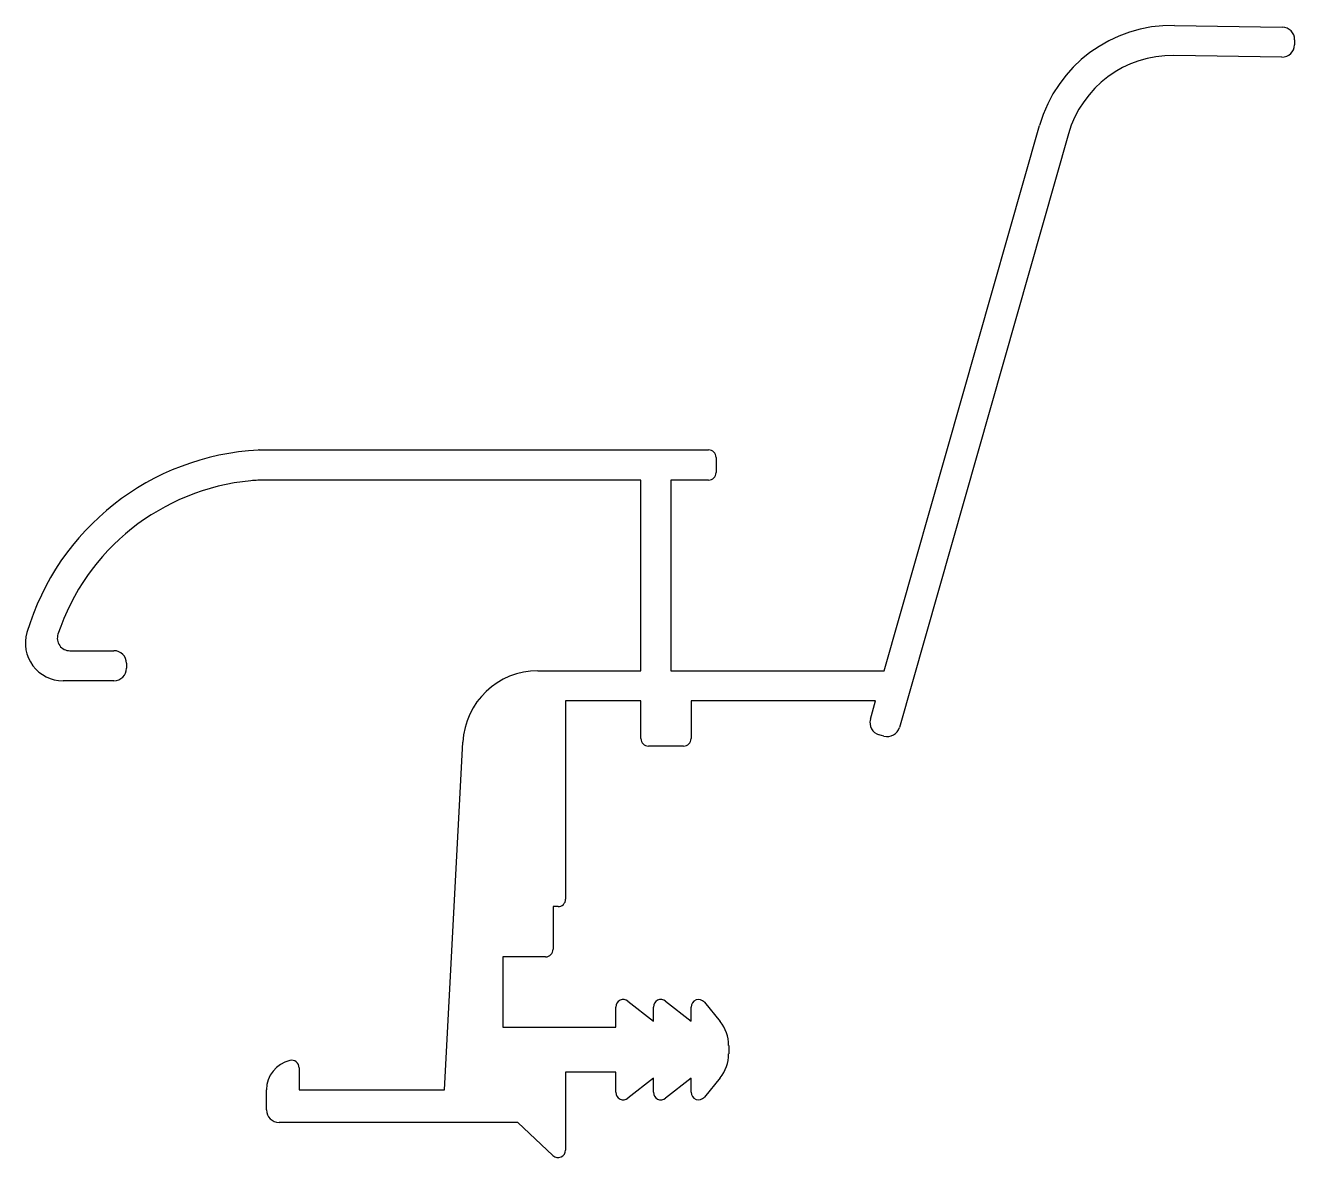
# Model space of a CAD drawing. Extents: x 706.1 to 756.7, y 594.8 to 639.9.
import ezdxf

# ---------------------------------------------------------------- set-up
doc = ezdxf.new("R2010")
doc.units = 0
doc.layers.get('0').update_dxf_attribs({"linetype": 'CONTINUOUS'})

msp = doc.modelspace()

# ---------------------------------------------------------------- linework, layer by layer
for p, q in [((751.893, 639.948), (756.193, 639.881)), ((756.685, 639.373), (756.681, 639.173)), ((756.174, 638.681), (751.874, 638.748)), ((740.328, 614.227), (746.517, 635.956)), ((747.671, 635.627), (740.932, 611.968)), ((715.419, 623.027), (733.328, 623.027)), ((733.628, 622.727), (733.628, 622.127)), ((730.628, 621.827), (715.646, 621.827)), ((730.628, 614.227), (730.628, 621.827)), ((733.328, 621.827), (731.828, 621.827)), ((731.828, 621.827), (731.828, 614.227)), ((707.869, 615.027), (709.628, 615.027)), ((710.128, 614.527), (710.128, 614.327)), ((726.528, 614.227), (730.628, 614.227)), ((731.828, 614.227), (740.328, 614.227)), ((709.628, 613.827), (707.597, 613.827)), ((730.628, 613.027), (727.628, 613.027)), ((727.628, 613.027), (727.628, 605.127)), ((730.628, 611.527), (730.628, 613.027)), ((739.986, 613.027), (732.628, 613.027)), ((732.628, 613.027), (732.628, 611.527)), ((739.778, 612.297), (739.986, 613.027)), ((740.314, 611.624), (740.122, 611.679)), ((722.806, 597.527), (723.532, 611.384)), ((732.328, 611.227), (730.928, 611.227)), ((727.328, 604.827), (727.128, 604.827)), ((727.128, 604.827), (727.128, 603.127)), ((726.828, 602.827), (725.128, 602.827)), ((725.128, 602.827), (725.128, 600.027)), ((730.113, 601.063), (731.128, 600.266)), ((731.613, 601.063), (732.628, 600.266)), ((733.16, 601.017), (733.789, 600.248)), ((729.628, 600.027), (729.628, 600.827)), ((731.128, 600.266), (731.128, 600.827)), ((732.628, 600.266), (732.628, 600.827)), ((725.128, 600.027), (727.628, 600.027)), ((727.628, 600.027), (729.628, 600.027)), ((734.128, 599.298), (734.128, 598.956)), ((717.006, 598.405), (717.006, 597.527)), ((729.628, 598.227), (727.628, 598.227)), ((727.628, 598.227), (727.628, 595.125)), ((729.628, 597.427), (729.628, 598.227)), ((731.128, 597.989), (730.113, 597.192)), ((731.128, 597.427), (731.128, 597.989)), ((732.628, 597.989), (731.613, 597.192)), ((732.628, 597.427), (732.628, 597.989)), ((733.789, 598.007), (733.16, 597.238)), ((715.706, 596.727), (715.706, 597.527)), ((717.006, 597.527), (722.806, 597.527)), ((725.728, 596.227), (716.206, 596.227)), ((727.121, 594.907), (725.728, 596.227))]:
    msp.add_line(p, q)
for centre, radius, start, end in [((751.807, 634.449), 5.5, 89.1009, 164.0989), ((756.185, 639.381), 0.5, 359.113, 89.0882), ((756.181, 639.181), 0.5, 269.113, 359.0882), ((751.807, 634.449), 4.3, 89.1011, 164.0991), ((715.93, 612.846), 10.194, 93.0184, 163.4198), ((715.419, 622.527), 0.5, 90, 93.0184), ((733.328, 622.727), 0.3, 360, 90), ((715.93, 612.846), 8.994, 95.4348, 161.6017), ((715.646, 615.827), 6, 90, 95.4348), ((733.328, 622.127), 0.3, 270, 0), ((707.597, 615.327), 1.5, 163.4198, 270), ((707.869, 615.527), 0.5, 161.6017, 270), ((709.627, 614.527), 0.5, 0.013, 89.9882), ((709.627, 614.328), 0.5, 270.013, 359.9882), ((726.528, 611.227), 3, 90.0026, 176.9974), ((740.259, 612.16), 0.5, 164.113, 254.0882), ((740.451, 612.105), 0.5, 254.113, 344.0882), ((730.928, 611.527), 0.3, 180, 270), ((732.328, 611.527), 0.3, 270, 0), ((727.328, 605.127), 0.3, 270, 0), ((726.828, 603.127), 0.3, 270, 0), ((729.928, 600.827), 0.3, 51.8431, 180), ((731.428, 600.827), 0.3, 51.8431, 180), ((732.928, 600.827), 0.3, 39.2593, 180), ((732.627, 599.298), 1.5, 0.008, 39.2593), ((716.906, 597.527), 1.2, 102.8552, 179.9882), ((716.706, 598.405), 0.3, 360, 102.8552), ((732.627, 598.957), 1.5, 320.7407, 359.992), ((729.928, 597.427), 0.3, 180, 308.1569), ((731.428, 597.427), 0.3, 180, 308.1569), ((732.928, 597.427), 0.3, 180, 320.7407), ((716.206, 596.728), 0.5, 180.013, 269.9882), ((727.328, 595.125), 0.3, 226.5487, 0)]:
    msp.add_arc(centre, radius, start, end)

doc.saveas('drawing.dxf')
